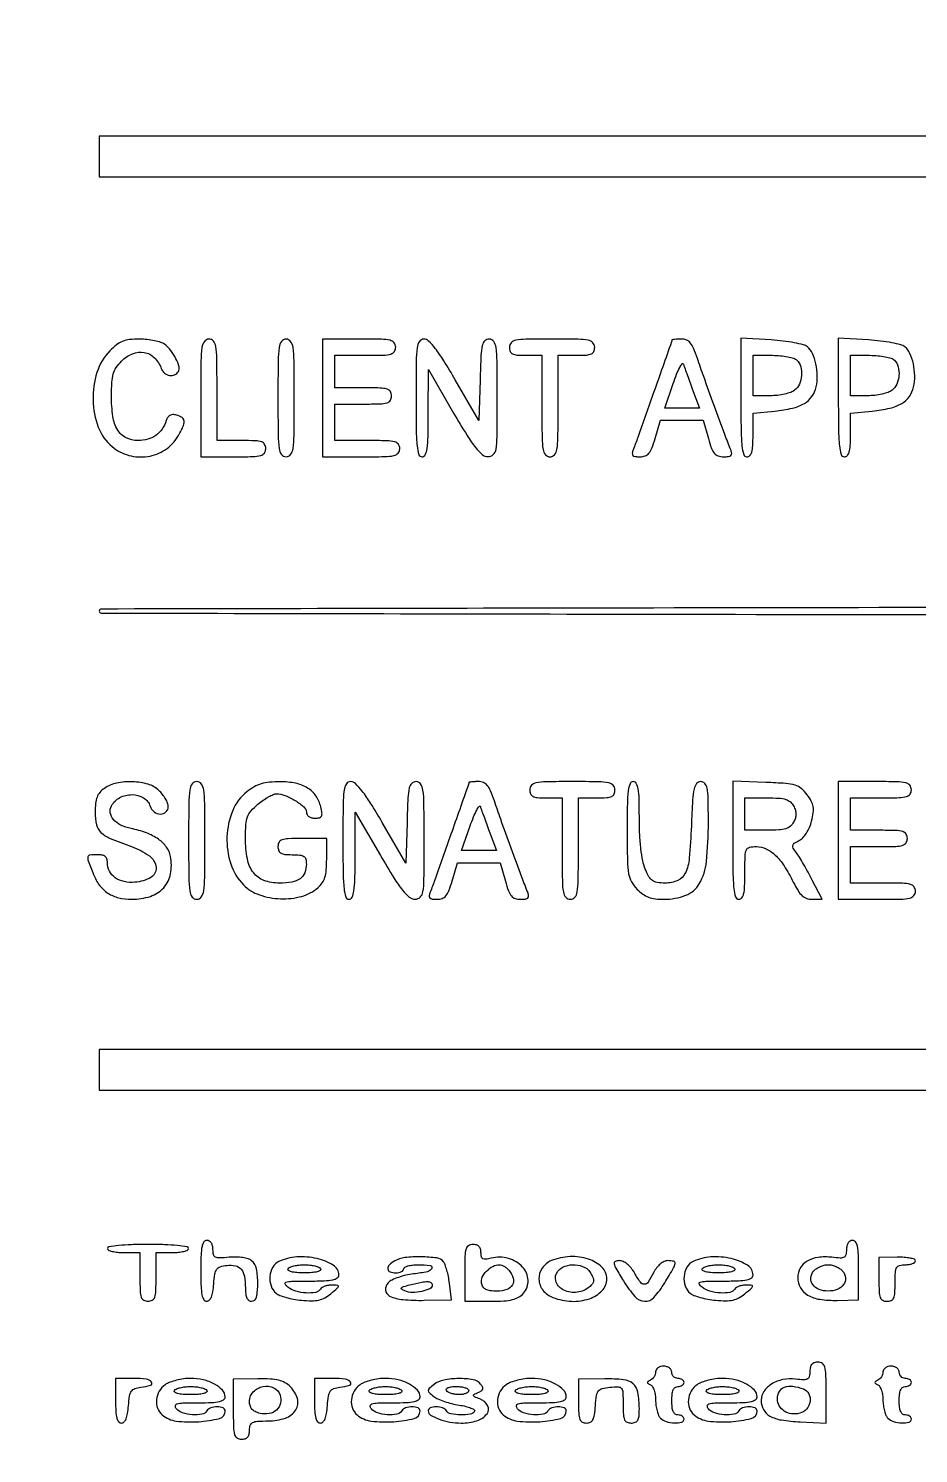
# Model space of a CAD drawing. Extents: x 0 to 1066, y 0 to 761.
# Drawn here: x 962.97 to 981.51, y 141.07 to 170.77 of the extents above; entities that cross this region are included whole.
import ezdxf

# ---------------------------------------------------------------- set-up
doc = ezdxf.new("R2010")
doc.units = 0
doc.header["$MEASUREMENT"] = 0

msp = doc.modelspace()

# ---------------------------------------------------------------- linework, layer by layer
for points in [[(710.559243, 95.267872, -0.000023), (733.258836, 95.240684, -0.000004), (756.324384, 95.211821, -0.198594)], [(542.992229, 95.24091, -0.000004), (565.972908, 95.212432, -0.198597)], [(606.442229, 95.24091, -0.000004), (629.422908, 95.212432, -0.198597)], [(669.892229, 95.24091, -0.000004), (692.872908, 95.212432, -0.198597)]]:
    msp.add_lwpolyline(points, format="xyb")
for points in [[(964.44, 168.1002), (964.44, 167.6772), (1008.8973, 167.6772), (1053.3546, 167.6772), (1053.3546, 168.1002), (1053.3546, 168.5232), (1008.8973, 168.5232), (964.44, 168.5232)], [(964.44, 149.0652), (964.44, 148.6422), (1008.8973, 148.6422), (1053.3546, 148.6422), (1053.3546, 149.0652), (1053.3546, 149.4882), (1008.8973, 149.4882), (964.44, 149.4882)]]:
    msp.add_lwpolyline(points, close=True)
for points in [[(964.660429, 164.04872, 0.114205), (964.392561, 163.59834, 0.083506), (964.309634, 163.020364, 0.085163), (964.420164, 162.457894, 0.127519), (964.708603, 162.051827, 0.108551), (965.054466, 161.870335, 0.105254), (965.448605, 161.847743, 0.106878), (965.813022, 161.987173, 0.11522), (966.075718, 162.261912, 0.021165), (966.184399, 162.465061, 0.127063), (966.207565, 162.581649, 0.232712), (966.164827, 162.657358, 0.086167), (966.050343, 162.709543, 0.067058), (965.973489, 162.718955, 0.120753), (965.912362, 162.703191, 0.12276), (965.866109, 162.661209, 0.07065), (965.833301, 162.593011, -0.072622), (965.747176, 162.415771, -0.089596), (965.618695, 162.284859, -0.08774), (965.450231, 162.205338, -0.066597), (965.247387, 162.1782, -0.114856), (964.997275, 162.236422, -0.145297), (964.823722, 162.396808, -0.099183), (964.724115, 162.679734, -0.035212), (964.6938, 163.109669, -0.014703), (964.702129, 163.392843, -0.055361), (964.732025, 163.567621, -0.07729), (964.793479, 163.700112, -0.049247), (964.901455, 163.831745, -0.096703), (965.135025, 163.989012, -0.146157), (965.377027, 164.015624, -0.15206), (965.587232, 163.90551, -0.107279), (965.732738, 163.67985, 0.127947), (965.799011, 163.585726, 0.131147), (965.90216, 163.536914, 0.142401), (966.009476, 163.547866, 0.159485), (966.088619, 163.614652, 0.211029), (966.102763, 163.716773, 0.047286), (966.037219, 163.884349, 0.046742), (965.929102, 164.05651, 0.065556), (965.800931, 164.184759, 0.088545), (965.723829, 164.224719, 0.025252), (965.592736, 164.258336, 0.02458), (965.438306, 164.281894, 0.023821), (965.280678, 164.290509, 0.026305), (965.07063, 164.280919, 0.068477), (964.923786, 164.245766, 0.074054), (964.798648, 164.174192, 0.034872)], [(966.555, 163.0665), (966.555, 161.8398), (967.2318, 161.8398, 0.005351), (967.637978, 161.844147, 0.055952), (967.80285, 161.866238, 0.176663), (967.87906, 161.917784, 0.157888), (967.9086, 162.009, 0.12648), (967.885532, 162.098732, 0.188641), (967.824, 162.15, 0.072107), (967.694698, 162.173233, 0.008455), (967.401, 162.1782), (966.8934, 162.1782), (966.8934, 163.2357, 0.002827), (966.889669, 163.895659, 0.036854), (966.868866, 164.139862, 0.138781), (966.817606, 164.250332, 0.218517), (966.7242, 164.2932, 0.240299), (966.629878, 164.245091, 0.123223), (966.579067, 164.118712, 0.031956), (966.558589, 163.839362, 0.002322)], [(968.1624, 163.0665, 0.002322), (968.165989, 162.293638, 0.031956), (968.186467, 162.014287, 0.123223), (968.237278, 161.887909, 0.240299), (968.3316, 161.8398, 0.240299), (968.425922, 161.887909, 0.123223), (968.476733, 162.014287, 0.031956), (968.497211, 162.293638, 0.002322), (968.5008, 163.0665, 0.002322), (968.497211, 163.839362, 0.031956), (968.476733, 164.118712, 0.123223), (968.425922, 164.245091, 0.240299), (968.3316, 164.2932, 0.240299), (968.237278, 164.245091, 0.123223), (968.186467, 164.118712, 0.031956), (968.165989, 163.839362, 0.002322)], [(969.093, 163.0665), (969.093, 161.8398), (969.8967, 161.8398, 0.004147), (970.387409, 161.84387, 0.047763), (970.578788, 161.865403, 0.16431), (970.666194, 161.916993, 0.179874), (970.7004, 162.009, 0.157888), (970.67086, 162.100216, 0.176663), (970.59465, 162.151762, 0.055952), (970.429778, 162.173853, 0.005351), (970.0236, 162.1782), (969.3468, 162.1782), (969.3468, 162.5589), (969.3468, 162.9396), (969.939, 162.9396, 0.006583), (970.288892, 162.944207, 0.063075), (970.436025, 162.966793, 0.183695), (970.50487, 163.018226, 0.142406), (970.5312, 163.1088, 0.142406), (970.50487, 163.199374, 0.183695), (970.436025, 163.250807, 0.063075), (970.288892, 163.273393, 0.006583), (969.939, 163.278), (969.3468, 163.278), (969.3468, 163.6164), (969.3468, 163.9548), (969.9813, 163.9548, 0.005909), (970.359326, 163.959267, 0.059311), (970.515338, 163.98159, 0.180365), (970.587856, 164.033088, 0.150217), (970.6158, 164.124, 0.17273), (970.583127, 164.215757, 0.168559), (970.499475, 164.26735, 0.050222), (970.316922, 164.289049, 0.004487), (969.8544, 164.2932), (969.093, 164.2932)], [(971.0388, 163.0665, 0.003213), (971.043128, 162.392979, 0.022561), (971.062138, 162.0654, 0.049302), (971.098053, 161.889677, 0.328801), (971.1657, 161.8398, 0.295501), (971.231072, 161.882131, 0.070336), (971.268806, 162.012831, 0.029944), (971.28884, 162.260394, 0.004715), (971.294437, 162.74925), (971.296274, 163.6587), (971.823187, 162.752557, 0.006242), (972.102561, 162.285624, 0.029041), (972.282282, 162.028337, 0.052989), (972.419526, 161.887838, 0.170079), (972.54045, 161.843107, 0.199339), (972.648731, 161.885873, 0.163117), (972.706425, 161.997306, 0.036571), (972.727504, 162.256181, 0.002034), (972.7308, 163.0665, 0.002367), (972.727169, 163.833672, 0.031318), (972.706784, 164.115983, 0.117824), (972.656977, 164.244677, 0.246563), (972.56456, 164.2932, 0.195513), (972.473755, 164.256282, 0.145553), (972.420452, 164.160856, 0.043894), (972.392939, 163.954593, 0.004128), (972.37421, 163.443318), (972.3501, 162.593436), (971.856917, 163.443318, 0.007787), (971.616838, 163.842583, 0.025041), (971.440001, 164.09721, 0.035073), (971.302147, 164.252118, 0.195814), (971.201267, 164.2932, 0.254619), (971.111261, 164.244188, 0.110911), (971.062751, 164.112358, 0.030502), (971.042487, 163.826186, 0.002427)], [(972.9846, 164.124, 0.094959), (973.001163, 164.037574, 0.184152), (973.04805, 163.986525, 0.098846), (973.141039, 163.96113, 0.017388), (973.323, 163.9548), (973.6614, 163.9548), (973.6614, 162.8973, 0.002827), (973.665131, 162.237341, 0.036854), (973.685934, 161.993137, 0.138781), (973.737194, 161.882668, 0.218517), (973.8306, 161.8398, 0.218517), (973.924006, 161.882668, 0.138781), (973.975266, 161.993137, 0.036854), (973.996069, 162.237341, 0.002827), (973.9998, 162.8973), (973.9998, 163.9548), (974.3805, 163.9548, 0.013964), (974.590258, 163.960659, 0.090841), (974.692463, 163.98535, 0.188085), (974.743034, 164.036395, 0.102588), (974.7612, 164.124, 0.193568), (974.724002, 164.216485, 0.15568), (974.629013, 164.268021, 0.043488), (974.420005, 164.289267, 0.003595), (973.8729, 164.2932, 0.003595), (973.325795, 164.289267, 0.043488), (973.116788, 164.268021, 0.15568), (973.021798, 164.216485, 0.193568)], [(976.368595, 164.27205, -0.084799), (976.362091, 164.234034, -0.000052), (975.99612, 163.195262, -0.000388), (975.660576, 162.245528, -0.009822), (975.563575, 161.98785, 0.060048), (975.543983, 161.914119, 0.230938), (975.558232, 161.870262, 0.170663), (975.606325, 161.846154, 0.031659), (975.706579, 161.8398, 0.086283), (975.814694, 161.858597, 0.134827), (975.891523, 161.912559, 0.082591), (975.953596, 162.01957, 0.018432), (976.021068, 162.2205), (976.133476, 162.6012), (976.578443, 162.6012), (977.023411, 162.6012), (977.13, 162.2205, 0.017944), (977.195385, 162.01559, 0.087286), (977.255612, 161.910131, 0.141822), (977.332834, 161.857752, 0.078722), (977.446146, 161.8398, 0.029308), (977.551292, 161.845968, 0.166988), (977.601022, 161.869876, 0.236769), (977.615864, 161.913666, 0.061225), (977.59609, 161.98785, -0.006965), (977.473801, 162.304206, -0.001209), (977.252545, 162.90564, -0.001323), (977.032817, 163.512387, -0.005089), (976.901052, 163.89135, 0.017403), (976.822281, 164.1011, 0.074917), (976.753522, 164.214875, 0.125362), (976.673816, 164.272772, 0.094981), (976.567249, 164.2932, 0.00999), (976.491084, 164.291678, 0.016528), (976.426952, 164.286987, 0.010464), (976.375848, 164.280462, 0.371455)], [(977.8068, 163.077626, 0.003177), (977.811121, 162.397644, 0.022367), (977.830118, 162.067254, 0.048715), (977.86598, 161.889902, 0.329705), (977.9337, 161.8398, 0.208378), (977.994043, 161.86609, 0.11961), (978.033531, 161.936527, 0.055661), (978.054906, 162.067599, 0.012613), (978.0606, 162.293264), (978.0606, 162.746728), (978.51555, 162.793683, 0.029754), (978.881321, 162.853588, 0.076952), (979.129388, 162.951357, 0.106873), (979.287428, 163.096232, 0.100256), (979.376012, 163.29672, 0.058942), (979.398983, 163.529286, 0.048856), (979.36994, 163.776541, 0.051542), (979.298641, 163.993471, 0.114883), (979.194197, 164.131057, 0.111025), (979.110735, 164.173619, 0.015594), (978.920766, 164.21595, 0.017167), (978.689129, 164.251844, 0.01383), (978.438235, 164.274928), (977.8068, 164.315451)], [(979.8372, 163.077626, 0.003177), (979.841521, 162.397644, 0.022367), (979.860518, 162.067254, 0.048715), (979.89638, 161.889902, 0.329705), (979.9641, 161.8398, 0.208378), (980.024443, 161.86609, 0.11961), (980.063931, 161.936527, 0.055661), (980.085306, 162.067599, 0.012613), (980.091, 162.293264), (980.091, 162.746728), (980.54595, 162.793683, 0.029754), (980.911721, 162.853588, 0.076952), (981.159788, 162.951357, 0.106873), (981.317828, 163.096232, 0.100256), (981.406412, 163.29672, 0.058942), (981.429383, 163.529286, 0.048856), (981.40034, 163.776541, 0.051542), (981.329041, 163.993471, 0.114883), (981.224597, 164.131057, 0.111025), (981.141135, 164.173619, 0.015594), (980.951166, 164.21595, 0.017167), (980.719529, 164.251844, 0.01383), (980.468635, 164.274928), (979.8372, 164.315451)], [(978.97428, 163.85328, -0.13151), (979.053434, 163.716269, -0.084316), (979.0708, 163.532315, -0.084006), (979.026413, 163.352281, -0.128741), (978.92775, 163.226567, -0.079472), (978.846395, 163.183101, -0.027293), (978.717572, 163.146404, -0.026323), (978.568663, 163.120796, -0.027554), (978.42015, 163.111491), (978.0606, 163.1088), (978.0606, 163.5318), (978.0606, 163.9548), (978.46668, 163.9548, -0.022886), (978.629585, 163.94734, -0.026473), (978.783296, 163.924978, -0.026952), (978.909495, 163.892581, -0.120635)], [(981.00468, 163.85328, -0.13151), (981.083834, 163.716269, -0.084316), (981.1012, 163.532315, -0.084006), (981.056813, 163.352281, -0.128741), (980.95815, 163.226567, -0.079472), (980.876795, 163.183101, -0.027293), (980.747972, 163.146404, -0.026323), (980.599063, 163.120796, -0.027554), (980.45055, 163.111491), (980.091, 163.1088), (980.091, 163.5318), (980.091, 163.9548), (980.49708, 163.9548, -0.022886), (980.659985, 163.94734, -0.026473), (980.813695, 163.924978, -0.026952), (980.939895, 163.892581, -0.120635)], [(976.794755, 163.25685), (976.944544, 162.855), (976.582238, 162.855), (976.219932, 162.855), (976.397743, 163.369418, -0.011999), (976.468493, 163.559224, -0.026422), (976.533517, 163.699659, -0.047278), (976.583834, 163.776301, -0.601846), (976.61026, 163.771268, 0.009837), (976.632096, 163.705095, 0.001488), (976.678771, 163.573723, 0.001668), (976.734862, 163.418956, 0.001442)], [(964.44, 158.625, 0.413647), (964.482059, 158.58286, 0.000007), (975.5649, 158.56159, 0.000353), (989.209562, 158.545236, 0.000123), (1008.855, 158.5404, 0.000123), (1028.500438, 158.545236, 0.000353), (1042.1451, 158.56159, 0.000007), (1053.227941, 158.58286, 0.413647), (1053.27, 158.625, 0.413647), (1053.227941, 158.66714, 0.000007), (1042.1451, 158.68841, 0.000353), (1028.500438, 158.704764, 0.000123), (1008.855, 158.7096, 0.000123), (989.209562, 158.704764, 0.000353), (975.5649, 158.68841, 0.000007), (964.482059, 158.66714, 0.413647)], [(964.54575, 154.930144, 0.064007), (964.452952, 154.845932, 0.085808), (964.395151, 154.748365, 0.066535), (964.364634, 154.618474, 0.024477), (964.3554, 154.429958, 0.055339), (964.384037, 154.172012, 0.149321), (964.474273, 154.013524, 0.090969), (964.668044, 153.887862, 0.013145), (965.109497, 153.717857, -0.070637), (965.483995, 153.521769, -0.215768), (965.623751, 153.279024, -0.299828), (965.515996, 153.074664, -0.104684), (965.182204, 152.97347, -0.073735), (964.955738, 152.987405, -0.104161), (964.771447, 153.068873, -0.119079), (964.652123, 153.207712, -0.118782), (964.6092, 153.385843, 0.082235), (964.596746, 153.461052, 0.147435), (964.560633, 153.511534, 0.119852), (964.496424, 153.540094, 0.045016), (964.3977, 153.549, 0.028442), (964.243293, 153.54021, 0.327023), (964.201192, 153.501313, 0.139119), (964.207829, 153.422142, 0.005125), (964.317689, 153.139201, 0.065244), (964.446477, 152.909452, 0.088006), (964.619842, 152.746638, 0.085852), (964.84214, 152.650765, 0.059042), (965.115273, 152.6184, 0.079385), (965.504477, 152.680586, 0.130563), (965.782288, 152.861224, 0.137881), (965.924428, 153.147702, 0.093265), (965.924628, 153.514447, 0.114024), (965.841095, 153.705328, 0.079467), (965.67207, 153.870086, 0.063948), (965.422722, 154.0019, 0.038754), (965.101566, 154.094634, -0.060203), (964.884887, 154.167377, -0.103319), (964.733806, 154.282245, -0.141227), (964.669442, 154.421035, -0.162669), (964.693878, 154.564346, -0.149104), (964.867637, 154.737403, -0.123853), (965.122031, 154.799898, -0.133716), (965.361353, 154.7333, -0.183571), (965.498873, 154.559872, 0.153609), (965.580787, 154.443212, 0.157876), (965.713816, 154.396061, 0.194842), (965.829796, 154.439372, 0.210147), (965.8782, 154.549453, 0.093821), (965.864533, 154.621646, 0.037607), (965.820683, 154.71257, 0.035541), (965.757323, 154.806063, 0.037508), (965.682397, 154.887853, 0.118482), (965.45667, 155.016594, 0.061394), (965.134323, 155.068556, 0.060569), (964.802156, 155.040654, 0.10142)], [(966.3012, 153.8451, 0.002322), (966.304789, 153.072238, 0.031956), (966.325267, 152.792888, 0.123223), (966.376078, 152.666509, 0.240299), (966.4704, 152.6184, 0.240299), (966.564722, 152.666509, 0.123223), (966.615533, 152.792888, 0.031956), (966.636011, 153.072238, 0.002322), (966.6396, 153.8451, 0.002322), (966.636011, 154.617962, 0.031956), (966.615533, 154.897313, 0.123223), (966.564722, 155.023691, 0.240299), (966.4704, 155.0718, 0.240299), (966.376078, 155.023691, 0.123223), (966.325267, 154.897313, 0.031956), (966.304789, 154.617962, 0.002322)], [(967.515328, 154.859943, 0.129246), (967.219205, 154.467297, 0.088626), (967.101013, 153.918992, 0.087215), (967.179565, 153.355333, 0.118789), (967.44636, 152.919131, 0.112618), (967.774824, 152.712694, 0.075265), (968.212935, 152.629995, 0.075304), (968.655652, 152.680685, 0.113008), (968.997523, 152.862766, 0.065979), (969.085355, 152.961989, 0.074329), (969.140072, 153.076891, 0.054743), (969.168967, 153.229884, 0.019325), (969.1776, 153.453173), (969.1776, 153.8874), (968.67, 153.8874, 0.008455), (968.376302, 153.882433, 0.072107), (968.247, 153.8592, 0.188641), (968.185468, 153.807932, 0.12648), (968.1624, 153.7182, 0.087745), (968.177399, 153.633392, 0.177212), (968.220563, 153.582236, 0.10769), (968.304166, 153.555953, 0.022514), (968.4585, 153.549, -0.021714), (968.620585, 153.541958, -0.124268), (968.701265, 153.513951, -0.187079), (968.741695, 153.457264, -0.062494), (968.7546, 153.35442, -0.091498), (968.720963, 153.172147, -0.148314), (968.625174, 153.048586, -0.113347), (968.455088, 152.978447, -0.041372), (968.19392, 152.9568, -0.086758), (967.871334, 153.013199, -0.145015), (967.651123, 153.175175, -0.116882), (967.525179, 153.460349, -0.045825), (967.4856, 153.891289, -0.015089), (967.494247, 154.177768, -0.073154), (967.527495, 154.336558, -0.095003), (967.600951, 154.458579, -0.035007), (967.745891, 154.59898, -0.021479), (967.854686, 154.682817, -0.024071), (967.966326, 154.753663, -0.024321), (968.066191, 154.804228, -0.105406), (968.130792, 154.818, -0.095864), (968.308127, 154.783684, -0.042073), (968.522696, 154.675665, -0.039621), (968.705119, 154.542747, -0.218876), (968.7546, 154.435127, 0.137225), (968.768137, 154.386732, 0.104143), (968.805996, 154.346339, 0.087371), (968.863539, 154.319535, 0.065501), (968.932971, 154.3104, 0.051376), (969.025948, 154.319979, 0.224479), (969.068899, 154.352425, 0.158116), (969.07958, 154.415188, 0.023398), (969.054742, 154.54305, 0.090086), (968.952494, 154.77304, 0.105062), (968.780033, 154.938082, 0.089301), (968.53148, 155.036188, 0.048933), (968.2047, 155.068981, 0.02471), (967.985234, 155.058618, 0.049497), (967.815112, 155.024929, 0.05494), (967.666639, 154.961421, 0.038421)], [(969.516, 153.8451, 0.003213), (969.520328, 153.171579, 0.022561), (969.539338, 152.844, 0.049302), (969.575253, 152.668277, 0.328801), (969.6429, 152.6184, 0.295501), (969.708272, 152.660731, 0.070336), (969.746006, 152.791431, 0.029944), (969.76604, 153.038994, 0.004715), (969.771637, 153.52785), (969.773474, 154.4373), (970.300387, 153.531157, 0.006242), (970.579761, 153.064224, 0.029041), (970.759482, 152.806937, 0.052989), (970.896726, 152.666438, 0.170079), (971.01765, 152.621707, 0.199339), (971.125931, 152.664473, 0.163117), (971.183625, 152.775906, 0.036571), (971.204704, 153.034781, 0.002034), (971.208, 153.8451, 0.002367), (971.204369, 154.612272, 0.031318), (971.183984, 154.894583, 0.117824), (971.134177, 155.023277, 0.246563), (971.04176, 155.0718, 0.195513), (970.950955, 155.034882, 0.145553), (970.897652, 154.939456, 0.043894), (970.870139, 154.733193, 0.004128), (970.85141, 154.221918), (970.8273, 153.372036), (970.334117, 154.221918, 0.007787), (970.094038, 154.621183, 0.025041), (969.917201, 154.87581, 0.035073), (969.779347, 155.030718, 0.195814), (969.678467, 155.0718, 0.254619), (969.588461, 155.022788, 0.110911), (969.539951, 154.890958, 0.030502), (969.519687, 154.604786, 0.002427)], [(972.138595, 155.05065, -0.084799), (972.132091, 155.012634, -0.000052), (971.76612, 153.973862, -0.000388), (971.430576, 153.024128, -0.009822), (971.333575, 152.76645, 0.060048), (971.313983, 152.692719, 0.230938), (971.328232, 152.648862, 0.170663), (971.376325, 152.624754, 0.031659), (971.476579, 152.6184, 0.086283), (971.584694, 152.637197, 0.134827), (971.661523, 152.691159, 0.082591), (971.723596, 152.79817, 0.018432), (971.791068, 152.9991), (971.903476, 153.3798), (972.348443, 153.3798), (972.793411, 153.3798), (972.9, 152.9991, 0.017944), (972.965385, 152.79419, 0.087286), (973.025612, 152.688731, 0.141822), (973.102834, 152.636352, 0.078722), (973.216146, 152.6184, 0.029308), (973.321292, 152.624568, 0.166988), (973.371022, 152.648476, 0.236769), (973.385864, 152.692266, 0.061225), (973.36609, 152.76645, -0.006965), (973.243801, 153.082806, -0.001209), (973.022545, 153.68424, -0.001323), (972.802817, 154.290987, -0.005089), (972.671052, 154.66995, 0.017403), (972.592281, 154.8797, 0.074917), (972.523522, 154.993475, 0.125362), (972.443816, 155.051372, 0.094981), (972.337249, 155.0718, 0.00999), (972.261084, 155.070278, 0.016528), (972.196952, 155.065587, 0.010464), (972.145848, 155.059062, 0.371455)], [(973.4076, 154.9026, 0.094959), (973.424163, 154.816174, 0.184152), (973.47105, 154.765125, 0.098846), (973.564039, 154.73973, 0.017388), (973.746, 154.7334), (974.0844, 154.7334), (974.0844, 153.6759, 0.002827), (974.088131, 153.015941, 0.036854), (974.108934, 152.771737, 0.138781), (974.160194, 152.661268, 0.218517), (974.2536, 152.6184, 0.218517), (974.347006, 152.661268, 0.138781), (974.398266, 152.771737, 0.036854), (974.419069, 153.015941, 0.002827), (974.4228, 153.6759), (974.4228, 154.7334), (974.8035, 154.7334, 0.013964), (975.013258, 154.739259, 0.090841), (975.115463, 154.76395, 0.188085), (975.166034, 154.814995, 0.102588), (975.1842, 154.9026, 0.193568), (975.147002, 154.995085, 0.15568), (975.052013, 155.046621, 0.043488), (974.843005, 155.067867, 0.003595), (974.2959, 155.0718, 0.003595), (973.748795, 155.067867, 0.043488), (973.539788, 155.046621, 0.15568), (973.444798, 154.995085, 0.193568)], [(975.438, 154.052755, 0.003964), (975.443025, 153.418902, 0.037977), (975.46777, 153.150031, 0.086932), (975.52769, 152.981239, 0.067817), (975.645655, 152.826055, 0.045287), (975.762829, 152.72838, 0.061733), (975.884629, 152.664805, 0.057123), (976.025502, 152.629788, 0.032389), (976.201116, 152.6184, 0.091481), (976.658883, 152.70286, 0.171956), (976.941683, 152.943725, 0.107033), (977.089719, 153.40353, 0.02456), (977.13, 154.223083, 0.004091), (977.125858, 154.729282, 0.042042), (977.104904, 154.937279, 0.139542), (977.056641, 155.034271, 0.210994), (976.971667, 155.0718, 0.224554), (976.885166, 155.030889, 0.120063), (976.832804, 154.922007, 0.038088), (976.80201, 154.692074, 0.003955), (976.775225, 154.146862, -0.011778), (976.73155, 153.47311, -0.086058), (976.648704, 153.161662, -0.186836), (976.492986, 153.010754, -0.100409), (976.227024, 152.9568, -0.036356), (976.065266, 152.968577, -0.118728), (975.966354, 153.008281, -0.110433), (975.892363, 153.090502, -0.02926), (975.814383, 153.250183, -0.051176), (975.762826, 153.420761, -0.018965), (975.724464, 153.668997, -0.016895), (975.699892, 153.96939, -0.011958), (975.6918, 154.307683, 0.005918), (975.687005, 154.712843, 0.03524), (975.667138, 154.923297, 0.084231), (975.628949, 155.033837, 0.274093), (975.5649, 155.0718, 0.308918), (975.498715, 155.026595, 0.062189), (975.461784, 154.880809, 0.026926), (975.442483, 154.605739, 0.004053)], [(977.6376, 153.848521, 0.003202), (977.641926, 153.173013, 0.022501), (977.660932, 152.84457, 0.049121), (977.69683, 152.668347, 0.329081), (977.7645, 152.6184, 0.232029), (977.826237, 152.64868, 0.108427), (977.865369, 152.7312, 0.047315), (977.886101, 152.887057, 0.00942), (977.8914, 153.1683, -0.00595), (977.895707, 153.530265, -0.096871), (977.921744, 153.648398, -0.238613), (977.98641, 153.702015, -0.056005), (978.130453, 153.7182, -0.111153), (978.331905, 153.672856, -0.081177), (978.52122, 153.542001, -0.058854), (978.70691, 153.315371, -0.025924), (978.898772, 152.97795, 0.021841), (978.998516, 152.799153, 0.069009), (979.08567, 152.693627, 0.100305), (979.178178, 152.637832, 0.085906), (979.290445, 152.6184), (979.50165, 152.6184), (979.295473, 153.02025, 0.006834), (979.207406, 153.186272, 0.006481), (979.113298, 153.352812, 0.006451), (979.026251, 153.49796, 0.022591), (978.964827, 153.588075, -0.02569), (978.898248, 153.687064, -0.192002), (978.889329, 153.741864, -0.198014), (978.920663, 153.78679, -0.027525), (979.021528, 153.843975, 0.089041), (979.099481, 153.901814, 0.046566), (979.173998, 153.997476, 0.042448), (979.237234, 154.117802, 0.038847), (979.281464, 154.250663, 0.026721), (979.315434, 154.427022, 0.076578), (979.313442, 154.551441, 0.082928), (979.274416, 154.663784, 0.035157), (979.188072, 154.798462, 0.057331), (979.065502, 154.92874, 0.10358), (978.937117, 154.998032, 0.055706), (978.741985, 155.032974, 0.007564), (978.326758, 155.054071), (977.6376, 155.078643)], [(979.8372, 153.8451), (979.8372, 152.6184), (980.6409, 152.6184, 0.004147), (981.131609, 152.62247, 0.047763), (981.322988, 152.644003, 0.16431), (981.410394, 152.695593, 0.179874), (981.4446, 152.7876, 0.157888), (981.41506, 152.878816, 0.176663), (981.33885, 152.930363, 0.055952), (981.173978, 152.952453, 0.005351), (980.7678, 152.9568), (980.091, 152.9568), (980.091, 153.3375), (980.091, 153.7182), (980.6832, 153.7182, 0.006583), (981.033092, 153.722807, 0.063075), (981.180225, 153.745393, 0.183695), (981.24907, 153.796826, 0.142406), (981.2754, 153.8874, 0.142406), (981.24907, 153.977974, 0.183695), (981.180225, 154.029407, 0.063075), (981.033092, 154.051993, 0.006583), (980.6832, 154.0566), (980.091, 154.0566), (980.091, 154.395), (980.091, 154.7334), (980.7255, 154.7334, 0.005909), (981.103526, 154.737867, 0.059311), (981.259538, 154.76019, 0.180365), (981.332056, 154.811688, 0.150217), (981.36, 154.9026, 0.17273), (981.327327, 154.994357, 0.168559), (981.243675, 155.04595, 0.050222), (981.061122, 155.067649, 0.004487), (980.5986, 155.0718), (979.8372, 155.0718)], [(978.9066, 154.5642, -0.049536), (978.942762, 154.476826, -0.073486), (978.954853, 154.395, -0.073486), (978.942762, 154.313174, -0.049536), (978.9066, 154.2258, -0.09537), (978.837705, 154.140875, -0.100861), (978.743466, 154.089633, -0.059921), (978.598432, 154.063648, -0.014397), (978.353723, 154.0566), (977.8914, 154.0566), (977.8914, 154.395), (977.8914, 154.7334), (978.353723, 154.7334, -0.014397), (978.598432, 154.726352, -0.059921), (978.743466, 154.700367, -0.100861), (978.837705, 154.649125, -0.09537)], [(972.564755, 154.03545), (972.714544, 153.6336), (972.352238, 153.6336), (971.989932, 153.6336), (972.167743, 154.148018, -0.011999), (972.238493, 154.337824, -0.026422), (972.303517, 154.478259, -0.047278), (972.353834, 154.554901, -0.601846), (972.38026, 154.549868, 0.009837), (972.402096, 154.483695, 0.001488), (972.448771, 154.352323, 0.001668), (972.504862, 154.197556, 0.001442)], [(966.555, 144.8775, 0.007954), (966.560141, 144.554388, 0.03957), (966.580218, 144.374115, 0.087654), (966.617391, 144.276797, 0.26363), (966.677036, 144.243, 0.199886), (966.732503, 144.266097, 0.098074), (966.775578, 144.330972, 0.058471), (966.806496, 144.441061, 0.021194), (966.825086, 144.60255, -0.017585), (966.847689, 144.812216, -0.117317), (966.885984, 144.909182, -0.167475), (966.957442, 144.961199, -0.045958), (967.09572, 144.990024, -0.079816), (967.277887, 144.981706, -0.17093), (967.39678, 144.909869, -0.131714), (967.463459, 144.763231, -0.040057), (967.484305, 144.51795, 0.029305), (967.492129, 144.394519, 0.078759), (967.516295, 144.310191, 0.12706), (967.556688, 144.261155, 0.158554), (967.6125, 144.243, 0.355042), (967.714053, 144.325512, 0.051112), (967.743878, 144.611195, 0.049028), (967.71419, 144.919192, 0.172687), (967.614092, 145.087679, 0.10036), (967.542143, 145.126303, 0.035014), (967.426946, 145.152381, 0.0325), (967.290387, 145.164381, 0.029445), (967.148792, 145.159252, -0.013723), (966.94964, 145.145762, -0.120689), (966.863728, 145.16318, -0.224495), (966.8219, 145.213975, -0.061884), (966.8088, 145.319414, 0.056367), (966.799996, 145.397264, 0.089588), (966.773714, 145.458752, 0.112454), (966.732889, 145.497882, 0.135886), (966.6819, 145.512, 0.250296), (966.619162, 145.478495, 0.098409), (966.58038, 145.3851, 0.041714), (966.560057, 145.207628, 0.007659)], [(980.0064, 145.317488, -0.054931), (979.99472, 145.21149, -0.220749), (979.95607, 145.161072, -0.133768), (979.877807, 145.143877, -0.016636), (979.702569, 145.158446, 0.060978), (979.415854, 145.156844, 0.101887), (979.18853, 145.078861, 0.127981), (979.043999, 144.933542, 0.132798), (978.9912, 144.738255, 0.12764), (979.046506, 144.525136, 0.135586), (979.197674, 144.371513, 0.095956), (979.453496, 144.283144, 0.041078), (979.81605, 144.261668), (980.2602, 144.271862), (980.2602, 144.891931, 0.007914), (980.255106, 145.213714, 0.042579), (980.234722, 145.387505, 0.100091), (980.195877, 145.479027, 0.24734), (980.1333, 145.512, 0.136345), (980.082148, 145.497787, 0.113154), (980.041348, 145.458431, 0.089507), (980.015154, 145.396394, 0.055303)], [(964.6092, 145.3428, 0.295869), (964.630439, 145.310049, 0.04382), (964.708605, 145.283051, 0.037669), (964.817913, 145.264324, 0.023598), (964.9476, 145.2582), (965.286, 145.2582), (965.286, 144.7506, 0.008455), (965.290967, 144.456902, 0.072107), (965.3142, 144.3276, 0.188641), (965.365468, 144.266068, 0.12648), (965.4552, 144.243, 0.12648), (965.544932, 144.266068, 0.188641), (965.5962, 144.3276, 0.072107), (965.619433, 144.456902, 0.008455), (965.6244, 144.7506), (965.6244, 145.2582), (965.9628, 145.2582, 0.023598), (966.092487, 145.264324, 0.037669), (966.201795, 145.283051, 0.04382), (966.279961, 145.310049, 0.295869), (966.3012, 145.3428, 0.371083), (966.270135, 145.378893, 0.012451), (966.06855, 145.404135, 0.016864), (965.800499, 145.421837, 0.008055), (965.4552, 145.4274, 0.008055), (965.109901, 145.421837, 0.016864), (964.84185, 145.404135, 0.012451), (964.640265, 145.378893, 0.371083)], [(972.054, 144.8352), (972.054, 144.243), (972.590788, 144.243, 0.013312), (972.870161, 144.250439, 0.045935), (973.04921, 144.276594, 0.070684), (973.175626, 144.326792, 0.079193), (973.277615, 144.408791, 0.19833), (973.37443, 144.679054, 0.175825), (973.258644, 144.956242, 0.141376), (972.963193, 145.135814, 0.128486), (972.605542, 145.139272, -0.028408), (972.492762, 145.117687, -0.160216), (972.433318, 145.128837, -0.214922), (972.40193, 145.170623, -0.055263), (972.3924, 145.256588, 0.070811), (972.381746, 145.331438, 0.125119), (972.3503, 145.384899, 0.125983), (972.297319, 145.41662, 0.072338), (972.2232, 145.4274, 0.142406), (972.132626, 145.40107, 0.183695), (972.081193, 145.332225, 0.063075), (972.058607, 145.185092, 0.006583)], [(968.18355, 145.070346, 0.150218), (968.054022, 144.950262, 0.108788), (967.993944, 144.761599, 0.106265), (968.018118, 144.561411, 0.137396), (968.122907, 144.40987, 0.083642), (968.198857, 144.365795, 0.022459), (968.331993, 144.322556, 0.0221), (968.489926, 144.286423, 0.021236), (968.652546, 144.263795, 0.021612), (968.864048, 144.252665, 0.057498), (969.014195, 144.268566, 0.070643), (969.13815, 144.315426, 0.047885), (969.263089, 144.400569, 0.004231), (969.403774, 144.519629, 0.18173), (969.42222, 144.553359, 0.435068), (969.405889, 144.573561, 0.013767), (969.288343, 144.578585, 0.042204), (969.213558, 144.573404, 0.044511), (969.142075, 144.555722, 0.048877), (969.083861, 144.529085, 0.123222), (969.0507, 144.4968, -0.213591), (968.948991, 144.427759, -0.058451), (968.7508, 144.416104, -0.056144), (968.534705, 144.453243, -0.091551), (968.36892, 144.536409, -0.103523), (968.311963, 144.601754, -0.484919), (968.328329, 144.641298, -0.064153), (968.447385, 144.658955, -0.00368), (968.81805, 144.663309, 0.008414), (969.128512, 144.669897, 0.040692), (969.303543, 144.690892, 0.08915), (969.39833, 144.728593, 0.259184), (969.4314, 144.788103, 0.26035), (969.31617, 144.994401, 0.08258), (968.978022, 145.132303, 0.070895), (968.553284, 145.166734, 0.097484)], [(969.0507, 144.9198, -0.400129), (969.043431, 144.885298, -0.089468), (968.983083, 144.858099, -0.044569), (968.871175, 144.84051, -0.016707), (968.7123, 144.8352, -0.016707), (968.553425, 144.84051, -0.044569), (968.441517, 144.858099, -0.089468), (968.381169, 144.885298, -0.400129), (968.3739, 144.9198, -0.158284), (968.412471, 144.952503, -0.036095), (968.494873, 144.979549, -0.033884), (968.598932, 144.998187, -0.02738), (968.7123, 145.0044, -0.02738), (968.825668, 144.998187, -0.033884), (968.929727, 144.979549, -0.036095), (969.012129, 144.952503, -0.158284)], [(970.59465, 145.082224, 0.061831), (970.482751, 144.996995, 0.224089), (970.452418, 144.915294, 0.292314), (970.497962, 144.855903, 0.087176), (970.6158, 144.8352, 0.048028), (970.680554, 144.841434, 0.068025), (970.735298, 144.860051, 0.088204), (970.772185, 144.887493, 0.191087), (970.785, 144.9198, -0.277684), (970.804635, 144.95243, -0.052312), (970.871979, 144.979549, -0.042582), (970.967642, 144.998263, -0.027026), (971.0811, 145.0044, -0.029583), (971.333625, 144.989446, -0.51642), (971.36705, 144.928131, -0.233852), (971.2767, 144.858435, -0.021346), (970.987781, 144.813312, 0.028508), (970.828478, 144.786091, 0.027746), (970.671825, 144.740752, 0.028878), (970.539033, 144.6854, 0.085299), (970.459031, 144.627939, 0.220085), (970.404545, 144.476077, 0.262859), (970.48959, 144.352529, 0.092641), (970.762423, 144.277288, 0.025724), (971.207924, 144.262628), (971.780044, 144.273236), (971.736397, 144.617668, 0.018083), (971.713548, 144.757284, 0.019242), (971.681033, 144.891987, 0.019228), (971.644297, 145.005193, 0.079246), (971.609216, 145.06785, 0.196648), (971.472304, 145.145134, 0.027855), (971.143042, 145.168174, 0.031389), (970.804817, 145.151727, 0.104392)], [(972.981227, 144.881564, -0.104388), (973.065038, 144.722411, -0.204541), (973.047246, 144.582898, -0.180532), (972.929698, 144.487212, -0.081684), (972.7308, 144.4545, -0.027375), (972.585457, 144.462464, -0.089371), (972.49344, 144.489697, -0.13238), (972.437068, 144.540068, -0.097324), (972.405509, 144.618108, -0.156872), (972.420701, 144.743096, -0.084266), (972.509331, 144.872564, -0.08071), (972.640547, 144.970524, -0.120636), (972.778911, 145.0044, -0.094426), (972.82467, 144.99568, -0.042293), (972.879744, 144.968317, -0.039867), (972.934803, 144.928564, -0.043284)], [(973.85919, 145.089116, 0.14807), (973.666465, 144.934122, 0.161253), (973.600257, 144.70364, 0.156057), (973.684168, 144.473509, 0.137919), (973.889946, 144.321119, 0.080721), (974.277776, 144.241602, 0.093416), (974.650413, 144.296076, 0.117863), (974.916457, 144.465139, 0.194929), (975.015, 144.7083, 0.202802), (974.912082, 144.951604, 0.113525), (974.632598, 145.120796, 0.091074), (974.247978, 145.173677, 0.084775)], [(974.684335, 144.820747, -0.037087), (974.729342, 144.719218, -0.136333), (974.734357, 144.649795, -0.143454), (974.702825, 144.589789, -0.042682), (974.623938, 144.521062, -0.145269), (974.362247, 144.427651, -0.141081), (974.088603, 144.490564, -0.202064), (973.949968, 144.667088, -0.24464), (973.993915, 144.870409, -0.138683), (974.148471, 144.976706, -0.099997), (974.357157, 145.003465, -0.102093), (974.556244, 144.947231, -0.151297)], [(975.361439, 144.666, 0.040637), (975.601289, 144.338986, 0.205725), (975.800369, 144.242586, 0.223823), (975.995924, 144.324167, 0.047989), (976.221166, 144.627148, 0.00393), (976.404748, 144.93655, 0.09726), (976.437141, 145.029978, 0.388185), (976.406176, 145.075168, 0.05744), (976.286173, 145.089, 0.112878), (976.209363, 145.071436, 0.063938), (976.129001, 145.019093, 0.054977), (976.052669, 144.938126, 0.042236), (975.9879, 144.8352, -0.025096), (975.874715, 144.640882, -0.253885), (975.795203, 144.597865, -0.244265), (975.713613, 144.640392, -0.02346), (975.589985, 144.835735, 0.041849), (975.519707, 144.938243, 0.052861), (975.438075, 145.019086, 0.060776), (975.353258, 145.071498, 0.108449), (975.273517, 145.089, 0.100811), (975.189091, 145.071803, 0.357636), (975.165288, 145.026303, 0.081894), (975.202237, 144.930573, 0.004954)], [(976.81275, 145.070346, 0.150218), (976.683222, 144.950262, 0.108788), (976.623144, 144.761599, 0.106265), (976.647318, 144.561411, 0.137396), (976.752107, 144.40987, 0.083642), (976.828057, 144.365795, 0.022459), (976.961193, 144.322556, 0.0221), (977.119126, 144.286423, 0.021236), (977.281746, 144.263795, 0.021612), (977.493248, 144.252665, 0.057498), (977.643395, 144.268566, 0.070643), (977.76735, 144.315426, 0.047885), (977.892289, 144.400569, 0.004231), (978.032974, 144.519629, 0.18173), (978.05142, 144.553359, 0.435068), (978.035089, 144.573561, 0.013767), (977.917543, 144.578585, 0.042204), (977.842758, 144.573404, 0.044511), (977.771275, 144.555722, 0.048877), (977.713061, 144.529085, 0.123222), (977.6799, 144.4968, -0.213591), (977.578191, 144.427759, -0.058451), (977.38, 144.416104, -0.056144), (977.163905, 144.453243, -0.091551), (976.99812, 144.536409, -0.103523), (976.941163, 144.601754, -0.484919), (976.957529, 144.641298, -0.064153), (977.076585, 144.658955, -0.00368), (977.44725, 144.663309, 0.008414), (977.757712, 144.669897, 0.040692), (977.932743, 144.690892, 0.08915), (978.02753, 144.728593, 0.259184), (978.0606, 144.788103, 0.26035), (977.94537, 144.994401, 0.08258), (977.607222, 145.132303, 0.070895), (977.182484, 145.166734, 0.097484)], [(977.6799, 144.9198, -0.400129), (977.672631, 144.885298, -0.089468), (977.612283, 144.858099, -0.044569), (977.500375, 144.84051, -0.016707), (977.3415, 144.8352, -0.016707), (977.182625, 144.84051, -0.044569), (977.070717, 144.858099, -0.089468), (977.010369, 144.885298, -0.400129), (977.0031, 144.9198, -0.158284), (977.041671, 144.952503, -0.036095), (977.124073, 144.979549, -0.033884), (977.228132, 144.998187, -0.02738), (977.3415, 145.0044, -0.02738), (977.454868, 144.998187, -0.033884), (977.558927, 144.979549, -0.036095), (977.641329, 144.952503, -0.158284)], [(979.927685, 144.870409, -0.153168), (979.985436, 144.729414, -0.18011), (979.946918, 144.591109, -0.144182), (979.815748, 144.490065, -0.092764), (979.6257, 144.4545, -0.092764), (979.435652, 144.490065, -0.144182), (979.304482, 144.591109, -0.18011), (979.265964, 144.729414, -0.153168), (979.323715, 144.870409, -0.070664), (979.380251, 144.921719, -0.0446), (979.458294, 144.96504, -0.043987), (979.544493, 144.994535, -0.060516), (979.6257, 145.0044, -0.060516), (979.706907, 144.994535, -0.043987), (979.793106, 144.96504, -0.0446), (979.871149, 144.921719, -0.070664)], [(980.6832, 144.697571, 0.010193), (980.688471, 144.439019, 0.079054), (980.712222, 144.320971, 0.189957), (980.763378, 144.264012, 0.116417), (980.8524, 144.243, 0.102588), (980.940005, 144.261166, 0.188085), (980.99105, 144.311737, 0.090841), (981.015741, 144.413942, 0.013964), (981.0216, 144.6237, -0.012699), (981.027359, 144.850418, -0.114574), (981.0545, 144.94518, -0.210352), (981.114088, 144.990389, -0.058662), (981.2331, 145.0044, 0.0367), (981.314099, 145.010353, 0.055337), (981.382472, 145.028344, 0.072544), (981.429256, 145.054679, 0.23237), (981.4446, 145.085912, 0.319617), (981.42235, 145.117164, 0.035444), (981.332769, 145.141236, 0.032776), (981.209824, 145.156825, 0.02017), (981.0639, 145.159783), (980.6832, 145.152142)], [(971.3772, 144.583012, -0.291977), (971.327204, 144.504694, -0.055057), (971.158565, 144.44797, -0.053243), (970.960946, 144.426527, -0.103697), (970.806339, 144.458666, -0.043256), (970.739301, 144.495121, -0.447643), (970.735285, 144.522725, -0.150369), (970.775722, 144.548929, -0.009875), (970.9119, 144.584681, -0.008425), (971.156832, 144.639489, -0.051766), (971.285346, 144.652365, -0.147612), (971.35086, 144.632336, -0.250287)], [(976.0302, 142.76955, -0.079041), (976.022325, 142.720045, -0.060848), (975.999136, 142.670409, -0.061238), (975.964891, 142.628141, -0.08292), (975.92445, 142.60035, 0.029131), (975.873058, 142.572616, 0.260055), (975.861, 142.551, 0.260055), (975.873058, 142.529384, 0.029131), (975.92445, 142.50165, -0.156571), (975.965133, 142.463958, -0.048821), (975.999136, 142.386858, -0.043386), (976.022407, 142.287953, -0.036106), (976.0302, 142.18017, 0.033503), (976.037688, 142.068543, 0.032845), (976.060022, 141.958157, 0.034664), (976.092662, 141.864272, 0.095666), (976.13172, 141.80652, 0.124745), (976.250565, 141.735734, 0.063714), (976.42309, 141.707586, 0.074218), (976.572569, 141.724655, 0.339437), (976.6224, 141.7896, 0.148195), (976.612623, 141.821863, 0.098894), (976.585123, 141.849349, 0.082425), (976.544014, 141.867881, 0.064853), (976.4955, 141.8742, -0.164293), (976.438865, 141.893326, -0.129352), (976.398814, 141.9447, -0.075863), (976.375528, 142.034599, -0.025511), (976.3686, 142.1703, -0.025511), (976.375528, 142.306001, -0.075863), (976.398814, 142.3959, -0.129352), (976.438865, 142.447274, -0.164293), (976.4955, 142.4664, 0.064853), (976.544014, 142.472719, 0.082425), (976.585123, 142.491251, 0.098894), (976.612623, 142.518737, 0.148195), (976.6224, 142.551, 0.148195), (976.612623, 142.583263, 0.098894), (976.585123, 142.610749, 0.082425), (976.544014, 142.629281, 0.064853), (976.4955, 142.6356, -0.099038), (976.44707, 142.645288, -0.097945), (976.405877, 142.672877, -0.097945), (976.378288, 142.71407, -0.099038), (976.3686, 142.7625, 0.130775), (976.355639, 142.811209, 0.10214), (976.31925, 142.852387, 0.08892), (976.264492, 142.879936, 0.072314), (976.1994, 142.8894, 0.069108), (976.134731, 142.880419, 0.085282), (976.079903, 142.854194, 0.099962), (976.043243, 142.815253, 0.139896)], [(979.245, 142.779488, -0.054257), (979.233502, 142.673845, -0.218315), (979.195354, 142.623317, -0.135915), (979.118377, 142.605777, -0.017522), (978.948286, 142.619615, 0.077105), (978.683064, 142.609615, 0.089944), (978.448384, 142.518321, 0.105407), (978.287562, 142.365333, 0.151216), (978.2298, 142.178709, 0.124683), (978.278562, 141.986205, 0.143212), (978.411616, 141.851885, 0.087934), (978.653439, 141.768993, 0.026526), (979.041376, 141.729377), (979.5834, 141.702944), (979.5834, 142.338472, 0.005894), (979.578936, 142.717182, 0.059225), (979.556619, 142.873409, 0.180279), (979.50512, 142.946017, 0.150405), (979.4142, 142.974, 0.07407), (979.3369, 142.962486, 0.140703), (979.284548, 142.928536, 0.126026), (979.254627, 142.868924, 0.053665)], [(980.7678, 142.76955, -0.079041), (980.759925, 142.720045, -0.060848), (980.736736, 142.670409, -0.061238), (980.702491, 142.628141, -0.08292), (980.66205, 142.60035, 0.029131), (980.610658, 142.572616, 0.260055), (980.5986, 142.551, 0.260055), (980.610658, 142.529384, 0.029131), (980.66205, 142.50165, -0.156571), (980.702733, 142.463958, -0.048821), (980.736736, 142.386858, -0.043386), (980.760007, 142.287953, -0.036106), (980.7678, 142.18017, 0.033503), (980.775288, 142.068543, 0.032845), (980.797622, 141.958157, 0.034664), (980.830262, 141.864272, 0.095666), (980.86932, 141.80652, 0.124745), (980.988165, 141.735734, 0.063714), (981.16069, 141.707586, 0.074218), (981.310169, 141.724655, 0.339437), (981.36, 141.7896, 0.148195), (981.350223, 141.821863, 0.098894), (981.322723, 141.849349, 0.082425), (981.281614, 141.867881, 0.064853), (981.2331, 141.8742, -0.164293), (981.176465, 141.893326, -0.129352), (981.136414, 141.9447, -0.075863), (981.113128, 142.034599, -0.025511), (981.1062, 142.1703, -0.025511), (981.113128, 142.306001, -0.075863), (981.136414, 142.3959, -0.129352), (981.176465, 142.447274, -0.164293), (981.2331, 142.4664, 0.064853), (981.281614, 142.472719, 0.082425), (981.322723, 142.491251, 0.098894), (981.350223, 142.518737, 0.148195), (981.36, 142.551, 0.148195), (981.350223, 142.583263, 0.098894), (981.322723, 142.610749, 0.082425), (981.281614, 142.629281, 0.064853), (981.2331, 142.6356, -0.099038), (981.18467, 142.645288, -0.097945), (981.143477, 142.672877, -0.097945), (981.115888, 142.71407, -0.099038), (981.1062, 142.7625, 0.130775), (981.093239, 142.811209, 0.10214), (981.05685, 142.852387, 0.08892), (981.002092, 142.879936, 0.072314), (980.937, 142.8894, 0.069108), (980.872331, 142.880419, 0.085282), (980.817503, 142.854194, 0.099962), (980.780843, 142.815253, 0.139896)], [(964.7784, 142.1703, 0.012516), (964.784098, 141.942715, 0.051654), (964.805097, 141.806791, 0.107462), (964.84302, 141.732244, 0.225221), (964.900436, 141.705, 0.199886), (964.955903, 141.728097, 0.098074), (964.998978, 141.792972, 0.058471), (965.029896, 141.903061, 0.021194), (965.048486, 142.06455, -0.017705), (965.070822, 142.27127, -0.112209), (965.108481, 142.369375, -0.16625), (965.177754, 142.42218, -0.051861), (965.30715, 142.450869, 0.046923), (965.50986, 142.493723, 0.528356), (965.529976, 142.55956, 0.197452), (965.419735, 142.620544, 0.028858), (965.1591, 142.6356), (964.7784, 142.6356)], [(965.812424, 142.503903, 0.109834), (965.687871, 142.367766, 0.106782), (965.631128, 142.190286, 0.112296), (965.653837, 142.012392, 0.132631), (965.751346, 141.874162, 0.14246), (966.043011, 141.747496, 0.047426), (966.513165, 141.732487, 0.047836), (966.942201, 141.801049, 0.341612), (967.0626, 141.956706, 0.312179), (967.019653, 142.018788, 0.088965), (966.898022, 142.041294, 0.07719), (966.761963, 142.020929, 0.180568), (966.6819, 141.9588, -0.213807), (966.578373, 141.888587, -0.060385), (966.379067, 141.877803, -0.059354), (966.173923, 141.916223, -0.144587), (966.0474, 142.0011, -0.180724), (966.025223, 142.064776, -0.330369), (966.057285, 142.106035, -0.062612), (966.181964, 142.124491, -0.005475), (966.502341, 142.128, 0.009494), (966.783569, 142.13334, 0.044181), (966.944405, 142.153759, 0.09639), (967.031541, 142.191298, 0.247856), (967.0626, 142.250103, 0.191819), (967.006515, 142.390917, 0.080331), (966.841438, 142.517039, 0.066193), (966.606186, 142.605562, 0.056989), (966.3435, 142.6356, 0.033303), (966.198365, 142.625922, 0.027486), (966.045988, 142.596914, 0.028339), (965.908723, 142.554492, 0.063738)], [(967.2318, 141.992006, 0.006043), (967.236296, 141.62003, 0.060084), (967.258672, 141.465926, 0.181116), (967.310157, 141.394198, 0.148549), (967.401, 141.3666, 0.073802), (967.477777, 141.377995, 0.138039), (967.530284, 141.411577, 0.125938), (967.560542, 141.470145, 0.056285), (967.57047, 141.55695, -0.078619), (967.586931, 141.660046, -0.201581), (967.635383, 141.716067, -0.100872), (967.735593, 141.742599, -0.012837), (967.959815, 141.749797, 0.079484), (968.316575, 141.809222, 0.170857), (968.533573, 141.978379, 0.217596), (968.56714, 142.213667, 0.125297), (968.418121, 142.464479, 0.070286), (968.309205, 142.546431, 0.068211), (968.180754, 142.596031, 0.046826), (968.005615, 142.620482, 0.014801), (967.741321, 142.624585), (967.2318, 142.617413)], [(968.9238, 142.1703, 0.012516), (968.929498, 141.942715, 0.051654), (968.950497, 141.806791, 0.107462), (968.98842, 141.732244, 0.225221), (969.045836, 141.705, 0.199886), (969.101303, 141.728097, 0.098074), (969.144378, 141.792972, 0.058471), (969.175296, 141.903061, 0.021194), (969.193886, 142.06455, -0.017705), (969.216222, 142.27127, -0.112209), (969.253881, 142.369375, -0.16625), (969.323154, 142.42218, -0.051861), (969.45255, 142.450869, 0.046923), (969.65526, 142.493723, 0.528356), (969.675376, 142.55956, 0.197452), (969.565135, 142.620544, 0.028858), (969.3045, 142.6356), (968.9238, 142.6356)], [(969.873224, 142.503903, 0.109834), (969.748671, 142.367766, 0.106782), (969.691928, 142.190286, 0.112296), (969.714637, 142.012392, 0.132631), (969.812146, 141.874162, 0.14246), (970.103811, 141.747496, 0.047426), (970.573965, 141.732487, 0.047836), (971.003001, 141.801049, 0.341612), (971.1234, 141.956706, 0.312179), (971.080453, 142.018788, 0.088965), (970.958822, 142.041294, 0.07719), (970.822763, 142.020929, 0.180568), (970.7427, 141.9588, -0.213807), (970.639173, 141.888587, -0.060385), (970.439867, 141.877803, -0.059354), (970.234723, 141.916223, -0.144587), (970.1082, 142.0011, -0.180724), (970.086023, 142.064776, -0.330369), (970.118085, 142.106035, -0.062612), (970.242764, 142.124491, -0.005475), (970.563141, 142.128, 0.009494), (970.844369, 142.13334, 0.044181), (971.005205, 142.153759, 0.09639), (971.092341, 142.191298, 0.247856), (971.1234, 142.250103, 0.191819), (971.067315, 142.390917, 0.080331), (970.902238, 142.517039, 0.066193), (970.666986, 142.605562, 0.056989), (970.4043, 142.6356, 0.033303), (970.259165, 142.625922, 0.027486), (970.106788, 142.596914, 0.028339), (969.969523, 142.554492, 0.063738)], [(971.41452, 142.5087, 0.01594), (971.313321, 142.425215, 0.210578), (971.293411, 142.382262, 0.218879), (971.312084, 142.339532, 0.017291), (971.409773, 142.258371, 0.061479), (971.496122, 142.207094, 0.021677), (971.630622, 142.15497, 0.021139), (971.784914, 142.109917, 0.023249), (971.937659, 142.079694, -0.020622), (972.075684, 142.053137, -0.038368), (972.184213, 142.018609, -0.053237), (972.252685, 141.98199, -0.401415), (972.259643, 141.949324, -0.220431), (972.169438, 141.889798, -0.041408), (971.966952, 141.87629, -0.041544), (971.764505, 141.896439, -0.211831), (971.6733, 141.9588, 0.180568), (971.593237, 142.020929, 0.07719), (971.457178, 142.041294, 0.088965), (971.335547, 142.018788, 0.312179), (971.2926, 141.956706, 0.265682), (971.341616, 141.870972, 0.045351), (971.518176, 141.787543, 0.043391), (971.746558, 141.725794, 0.044362), (971.980469, 141.705, 0.074195), (972.307773, 141.753837, 0.15445), (972.518082, 141.898558, 0.300997), (972.531124, 142.067907, 0.175488), (972.37125, 142.206853, -0.009918), (972.259212, 142.252628, -0.221559), (972.236489, 142.278172, -0.364559), (972.247274, 142.303107, -0.019909), (972.331109, 142.340906, 0.042301), (972.401809, 142.37667, 0.183921), (972.429882, 142.413282, 0.198362), (972.425396, 142.457427, 0.049994), (972.3842, 142.51858, 0.179625), (972.228022, 142.608544, 0.044364), (971.928222, 142.632121, 0.045332), (971.618121, 142.60076, 0.117159)], [(972.918824, 142.503903, 0.109834), (972.794271, 142.367766, 0.106782), (972.737528, 142.190286, 0.112296), (972.760237, 142.012392, 0.132631), (972.857746, 141.874162, 0.14246), (973.149411, 141.747496, 0.047426), (973.619565, 141.732487, 0.047836), (974.048601, 141.801049, 0.341612), (974.169, 141.956706, 0.312179), (974.126053, 142.018788, 0.088965), (974.004422, 142.041294, 0.07719), (973.868363, 142.020929, 0.180568), (973.7883, 141.9588, -0.213807), (973.684773, 141.888587, -0.060385), (973.485467, 141.877803, -0.059354), (973.280323, 141.916223, -0.144587), (973.1538, 142.0011, -0.180724), (973.131623, 142.064776, -0.330369), (973.163685, 142.106035, -0.062612), (973.288364, 142.124491, -0.005475), (973.608741, 142.128, 0.009494), (973.889969, 142.13334, 0.044181), (974.050805, 142.153759, 0.09639), (974.137941, 142.191298, 0.247856), (974.169, 142.250103, 0.191819), (974.112915, 142.390917, 0.080331), (973.947838, 142.517039, 0.066193), (973.712586, 142.605562, 0.056989), (973.4499, 142.6356, 0.033303), (973.304765, 142.625922, 0.027486), (973.152388, 142.596914, 0.028339), (973.015123, 142.554492, 0.063738)], [(974.4228, 142.161046, 0.01033), (974.4281, 141.904568, 0.076283), (974.451571, 141.784843, 0.184115), (974.501548, 141.726701, 0.124799), (974.587136, 141.705, 0.112123), (974.670204, 141.723865, 0.160679), (974.724245, 141.775772, 0.086187), (974.757225, 141.877001, 0.017695), (974.777486, 142.06455, -0.017144), (974.800663, 142.281329, -0.131086), (974.840347, 142.374805, -0.170606), (974.916608, 142.423758, -0.034162), (975.07845, 142.45061, -0.026123), (975.252014, 142.458232, -0.231403), (975.318639, 142.424961, -0.154118), (975.348207, 142.343204, -0.010297), (975.3534, 142.09106, 0.013613), (975.359208, 141.87777, 0.089894), (975.383819, 141.774408, 0.188411), (975.434868, 141.723371, 0.103574), (975.5226, 141.705, 0.088662), (975.607653, 141.720201, 0.178332), (975.658787, 141.763858, 0.106491), (975.68494, 141.848708, 0.021705), (975.6918, 142.006662, 0.042281), (975.663063, 142.345895, 0.175002), (975.563249, 142.522051, 0.152288), (975.364288, 142.607706, 0.029829), (974.97028, 142.625306), (974.4228, 142.617093)], [(976.895024, 142.503903, 0.109834), (976.770471, 142.367766, 0.106782), (976.713728, 142.190286, 0.112296), (976.736437, 142.012392, 0.132631), (976.833946, 141.874162, 0.14246), (977.125611, 141.747496, 0.047426), (977.595765, 141.732487, 0.047836), (978.024801, 141.801049, 0.341612), (978.1452, 141.956706, 0.312179), (978.102253, 142.018788, 0.088965), (977.980622, 142.041294, 0.07719), (977.844563, 142.020929, 0.180568), (977.7645, 141.9588, -0.213807), (977.660973, 141.888587, -0.060385), (977.461667, 141.877803, -0.059354), (977.256523, 141.916223, -0.144587), (977.13, 142.0011, -0.180724), (977.107823, 142.064776, -0.330369), (977.139885, 142.106035, -0.062612), (977.264564, 142.124491, -0.005475), (977.584941, 142.128, 0.009494), (977.866169, 142.13334, 0.044181), (978.027005, 142.153759, 0.09639), (978.114141, 142.191298, 0.247856), (978.1452, 142.250103, 0.191819), (978.089115, 142.390917, 0.080331), (977.924038, 142.517039, 0.066193), (977.688786, 142.605562, 0.056989), (977.4261, 142.6356, 0.033303), (977.280965, 142.625922, 0.027486), (977.128588, 142.596914, 0.028339), (976.991323, 142.554492, 0.063738)], [(966.6819, 142.3818, -0.400129), (966.674631, 142.347298, -0.089468), (966.614283, 142.320099, -0.044569), (966.502375, 142.30251, -0.016707), (966.3435, 142.2972, -0.016707), (966.184625, 142.30251, -0.044569), (966.072717, 142.320099, -0.089468), (966.012369, 142.347298, -0.400129), (966.0051, 142.3818, -0.158284), (966.043671, 142.414503, -0.036095), (966.126073, 142.441549, -0.033884), (966.230132, 142.460187, -0.02738), (966.3435, 142.4664, -0.02738), (966.456868, 142.460187, -0.033884), (966.560927, 142.441549, -0.036095), (966.643329, 142.414503, -0.158284)], [(968.207694, 142.287767, -0.133201), (968.214956, 142.116941, -0.153899), (968.133189, 141.976665, -0.140952), (967.978815, 141.900646, -0.106254), (967.78886, 141.907143, -0.050515), (967.686617, 141.9441, -0.105239), (967.619872, 141.995635, -0.112806), (967.582674, 142.067273, -0.063652), (967.5702, 142.164862, -0.196557), (967.649325, 142.358363, -0.15216), (967.851879, 142.467044, -0.158183), (968.074516, 142.439451, -0.209588)], [(970.7427, 142.3818, -0.400129), (970.735431, 142.347298, -0.089468), (970.675083, 142.320099, -0.044569), (970.563175, 142.30251, -0.016707), (970.4043, 142.2972, -0.016707), (970.245425, 142.30251, -0.044569), (970.133517, 142.320099, -0.089468), (970.073169, 142.347298, -0.400129), (970.0659, 142.3818, -0.158284), (970.104471, 142.414503, -0.036095), (970.186873, 142.441549, -0.033884), (970.290932, 142.460187, -0.02738), (970.4043, 142.4664, -0.02738), (970.517668, 142.460187, -0.033884), (970.621727, 142.441549, -0.036095), (970.704129, 142.414503, -0.158284)], [(972.1386, 142.3818, -0.222681), (972.123425, 142.349416, -0.076538), (972.077939, 142.322051, -0.058208), (972.011169, 142.30339, -0.039081), (971.932093, 142.2972, -0.037634), (971.849212, 142.303447, -0.041396), (971.770888, 142.322051, -0.045439), (971.707704, 142.349271, -0.130646), (971.6733, 142.3818, -0.297719), (971.674134, 142.414944, -0.145541), (971.708495, 142.442609, -0.069343), (971.779583, 142.460787, -0.027979), (971.879807, 142.4664, -0.031003), (971.97895, 142.460247, -0.048032), (972.06258, 142.441549, -0.061379), (972.120629, 142.414323, -0.257909)], [(973.7883, 142.3818, -0.400129), (973.781031, 142.347298, -0.089468), (973.720683, 142.320099, -0.044569), (973.608775, 142.30251, -0.016707), (973.4499, 142.2972, -0.016707), (973.291025, 142.30251, -0.044569), (973.179117, 142.320099, -0.089468), (973.118769, 142.347298, -0.400129), (973.1115, 142.3818, -0.158284), (973.150071, 142.414503, -0.036095), (973.232473, 142.441549, -0.033884), (973.336532, 142.460187, -0.02738), (973.4499, 142.4664, -0.02738), (973.563268, 142.460187, -0.033884), (973.667327, 142.441549, -0.036095), (973.749729, 142.414503, -0.158284)], [(977.7645, 142.3818, -0.400129), (977.757231, 142.347298, -0.089468), (977.696883, 142.320099, -0.044569), (977.584975, 142.30251, -0.016707), (977.4261, 142.2972, -0.016707), (977.267225, 142.30251, -0.044569), (977.155317, 142.320099, -0.089468), (977.094969, 142.347298, -0.400129), (977.0877, 142.3818, -0.158284), (977.126271, 142.414503, -0.036095), (977.208673, 142.441549, -0.033884), (977.312732, 142.460187, -0.02738), (977.4261, 142.4664, -0.02738), (977.539468, 142.460187, -0.033884), (977.643527, 142.441549, -0.036095), (977.725929, 142.414503, -0.158284)], [(979.111181, 142.415049, -0.18833), (979.222817, 142.313379, -0.154749), (979.247516, 142.152918, -0.140855), (979.174878, 141.996276, -0.153903), (979.032401, 141.908665, -0.094196), (978.861274, 141.898717, -0.111527), (978.70949, 141.954451, -0.122047), (978.605802, 142.064895, -0.128441), (978.5682, 142.208859, -0.132457), (978.608943, 142.359957, -0.171944), (978.717546, 142.452079, -0.125404), (978.890265, 142.471752, -0.057642)]]:
    msp.add_lwpolyline(points, format="xyb", close=True)

doc.saveas('drawing.dxf')
